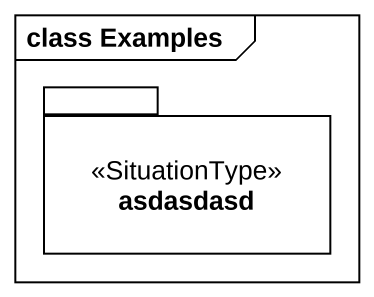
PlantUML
@startuml
mainframe class Examples
package asdasdasd <<SituationType>> {
}
@enduml
